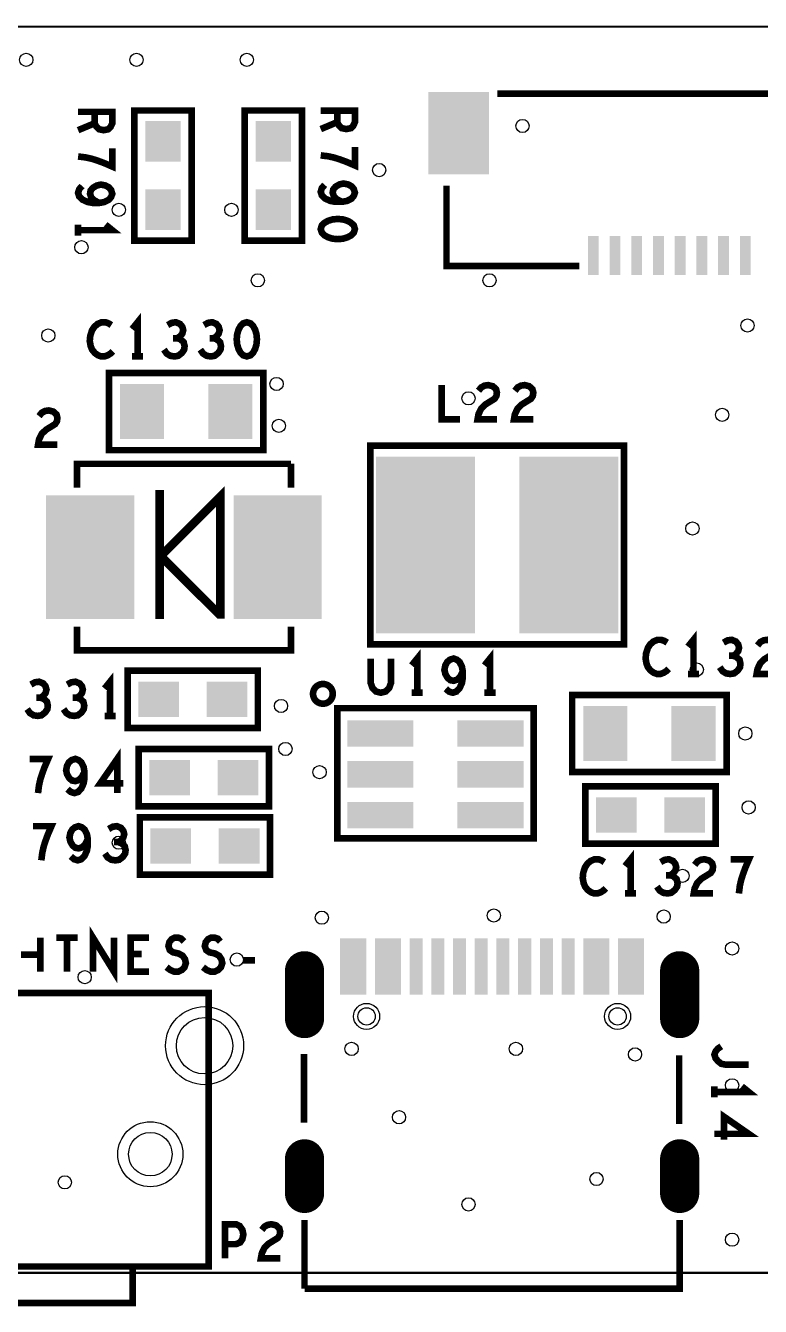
# Model space of a CAD drawing. Extents: x 0 to 2.58, y -0.03 to 1.13.
# Drawn here: x 0.979 to 1.646, y -0.03 to 1.131 of the extents above; entities that cross this region are included whole.
import ezdxf

# ---------------------------------------------------------------- set-up
doc = ezdxf.new("R2010")
doc.units = 0
doc.layers.get('0').update_dxf_attribs({"linetype": 'CONTINUOUS'})
for name, color, linetype in [('DP_TO_EDP_V07-1', 7, 'CONTINUOUS'), ('OUTLINE_ART', 2, 'CONTINUOUS'), ('PIN_TOP_ART', 1, 'CONTINUOUS'), ('SILKSCREEN_TOP_', 3, 'CONTINUOUS')]:
    doc.layers.add(name, color=color, linetype=linetype)

# ---------------------------------------------------------------- blocks, each defined once
blk = doc.blocks.new('ROUND_3')
blk.add_circle((0, 0), 0.0354)
blk = doc.blocks.new('ROUND_4')
blk.add_circle((0, 0), 0.0295)
blk = doc.blocks.new('RECTANGLE_24')
blk.add_solid([(0.04, 0.056), (0.04, -0.056), (-0.04, 0.056), (-0.04, -0.056)])
blk = doc.blocks.new('OBLONG_7')
at = {"const_width": 0.0354}
blk.add_lwpolyline([(0, 0.0157), (0, -0.0157)], dxfattribs=at)
at = {"const_width": 0.0177}
for points in [[(-0.0089, 0.0157, 1), (0.0089, 0.0157, 1)], [(-0.0089, -0.0157, 1), (0.0089, -0.0157, 1)]]:
    blk.add_lwpolyline(points, format="xyb", close=True, dxfattribs=at)
blk = doc.blocks.new('RECTANGLE_37')
blk.add_solid([(0.016, 0.0185), (0.016, -0.0185), (-0.016, 0.0185), (-0.016, -0.0185)])
blk = doc.blocks.new('ROUND_8')
blk.add_circle((0, 0), 0.00787)
blk = doc.blocks.new('OBLONG_9')
at = {"const_width": 0.0354}
blk.add_lwpolyline([(0, 0.0217), (0, -0.0217)], dxfattribs=at)
at = {"const_width": 0.0177}
for points in [[(-0.0089, 0.0217, 1), (0.0089, 0.0217, 1)], [(-0.0089, -0.0217, 1), (0.0089, -0.0217, 1)]]:
    blk.add_lwpolyline(points, format="xyb", close=True, dxfattribs=at)
blk = doc.blocks.new('RECTANGLE_29')
blk.add_solid([(0.045, 0.08), (0.045, -0.08), (-0.045, 0.08), (-0.045, -0.08)])
blk = doc.blocks.new('RECTANGLE_40')
blk.add_solid([(0.0118, 0.0256), (0.0118, -0.0256), (-0.0118, 0.0256), (-0.0118, -0.0256)])
blk = doc.blocks.new('RECTANGLE_39')
blk.add_solid([(0.0059, 0.0256), (0.0059, -0.0256), (-0.0059, 0.0256), (-0.0059, -0.0256)])
blk = doc.blocks.new('RECTANGLE_38')
blk.add_solid([(0.0185, 0.016), (0.0185, -0.016), (-0.0185, 0.016), (-0.0185, -0.016)])
blk = doc.blocks.new('RECTANGLE_36')
blk.add_solid([(0.03, 0.012), (0.03, -0.012), (-0.03, 0.012), (-0.03, -0.012)])
blk = doc.blocks.new('RECTANGLE_42')
blk.add_solid([(0.0276, 0.0374), (0.0276, -0.0374), (-0.0276, 0.0374), (-0.0276, -0.0374)])
blk = doc.blocks.new('RECTANGLE_34')
blk.add_solid([(0.02, 0.025), (0.02, -0.025), (-0.02, 0.025), (-0.02, -0.025)])
blk = doc.blocks.new('RECTANGLE_30')
blk.add_solid([(0.0049, 0.0177), (0.0049, -0.0177), (-0.0049, 0.0177), (-0.0049, -0.0177)])
blk = doc.blocks.new('ROUND_70')
blk.add_circle((0, 0), 0.006)
blk = doc.blocks.new('ROUND_75')
blk.add_circle((0, 0), 0.0118)
blk = doc.blocks.new('ROUND_76')
blk.add_circle((0, 0), 0.0197)
blk = doc.blocks.new('ROUND_14')
blk.add_circle((0, 0), 0.0256)

msp = doc.modelspace()

# ---------------------------------------------------------------- linework, layer by layer
at = {"layer": 'OUTLINE_ART'}
for points, const_width in [([(0, 0), (2.581, 0), (2.581, 1.13), (0, 1.13), (0, 0)], 0.002), ([(1.2205, 0.27384), (1.2205, 0.23093)], 0.00197), ([(1.24413, 0.27384), (1.24413, 0.23093)], 0.00197), ([(1.56066, 0.27384), (1.56066, 0.23093)], 0.00197), ([(1.58428, 0.27384), (1.58428, 0.23093)], 0.00197), ([(1.2205, 0.10416), (1.2205, 0.07069)], 0.00197), ([(1.24413, 0.10416), (1.24413, 0.07069)], 0.00197), ([(1.56066, 0.10416), (1.56066, 0.07069)], 0.00197), ([(1.58428, 0.10416), (1.58428, 0.07069)], 0.00197)]:
    msp.add_lwpolyline(points, dxfattribs=dict(at, const_width=const_width))
at = {"layer": 'OUTLINE_ART', "const_width": 0.00197}
for points in [[(1.23192, 0.28565, 0.4225652), (1.2205, 0.27424)], [(1.24413, 0.27384, 0.4077154), (1.23192, 0.28565)], [(1.57208, 0.28565, 0.4225652), (1.56066, 0.27424)], [(1.58428, 0.27384, 0.4074791), (1.57208, 0.28565)], [(1.2205, 0.23093, 0.4159222), (1.23232, 0.21872)], [(1.23271, 0.21872, 0.4251198), (1.24413, 0.23093)], [(1.56066, 0.23093, 0.4156774), (1.57247, 0.21872)], [(1.57287, 0.21872, 0.4248655), (1.58428, 0.23093)], [(1.23192, 0.11518, 0.3954031), (1.2205, 0.10416)], [(1.24413, 0.10416, 0.3846411), (1.23192, 0.11518)], [(1.57208, 0.11518, 0.3954031), (1.56066, 0.10416)], [(1.58428, 0.10416, 0.3844072), (1.57208, 0.11518)], [(1.2205, 0.07069, 0.4057514), (1.23232, 0.06006)], [(1.23232, 0.06006, 0.3720876), (1.24413, 0.07069)], [(1.56066, 0.07069, 0.4054999), (1.57247, 0.06006)], [(1.57247, 0.06006, 0.3720876), (1.58428, 0.07069)]]:
    msp.add_lwpolyline(points, format="xyb", dxfattribs=at)
at = {"layer": 'SILKSCREEN_TOP_'}
for points, const_width in [([(1.40715, 1.06933), (2.35085, 1.06933)], 0.00591), ([(1.078, 0.936), (1.13, 0.936), (1.13, 1.054), (1.078, 1.054), (1.078, 0.936)], 0.006), ([(1.178, 0.936), (1.23, 0.936), (1.23, 1.054), (1.178, 1.054), (1.178, 0.936)], 0.006), ([(1.027, 1.05283), (1.058, 1.05283), (1.058, 1.04242), (1.05645, 1.03908), (1.05438, 1.037), (1.05025, 1.03617), (1.04612, 1.037), (1.04353, 1.0395), (1.04198, 1.04242), (1.04198, 1.05283)], 0.006), ([(1.04198, 1.04242), (1.027, 1.03617)], 0.006), ([(1.247, 1.05383), (1.278, 1.05383), (1.278, 1.04342), (1.27645, 1.04008), (1.27438, 1.038), (1.27025, 1.03717), (1.26612, 1.038), (1.26353, 1.0405), (1.26198, 1.04342), (1.26198, 1.05383)], 0.006), ([(1.26198, 1.04342), (1.247, 1.03717)], 0.006), ([(1.027, 1.01233), (1.03372, 1.0115), (1.0394, 1.01025), (1.04457, 1.00858), (1.05025, 1.0065), (1.058, 1.00317), (1.058, 1.01983)], 0.006), ([(1.247, 1.01333), (1.25372, 1.0125), (1.2594, 1.01125), (1.26457, 1.00958), (1.27025, 1.0075), (1.278, 1.00417), (1.278, 1.02083)], 0.006), ([(1.03062, 0.98558), (1.02803, 0.98267), (1.027, 0.97933), (1.02803, 0.976), (1.03113, 0.97308), (1.03578, 0.971), (1.04043, 0.97017), (1.04612, 0.97017), (1.05077, 0.971), (1.0549, 0.97308), (1.05697, 0.97558), (1.058, 0.9785), (1.05697, 0.98183), (1.0549, 0.98433), (1.0518, 0.986), (1.04767, 0.98683), (1.04405, 0.986), (1.04043, 0.98392), (1.03837, 0.98142), (1.03785, 0.9785), (1.03888, 0.97517), (1.04147, 0.97267), (1.04612, 0.97017)], 0.006), ([(1.25062, 0.98658), (1.24803, 0.98367), (1.247, 0.98033), (1.24803, 0.977), (1.25113, 0.97408), (1.25578, 0.972), (1.26043, 0.97117), (1.26612, 0.97117), (1.27077, 0.972), (1.2749, 0.97408), (1.27697, 0.97658), (1.278, 0.9795), (1.27697, 0.98283), (1.2749, 0.98533), (1.2718, 0.987), (1.26767, 0.98783), (1.26405, 0.987), (1.26043, 0.98492), (1.25837, 0.98242), (1.25785, 0.9795), (1.25888, 0.97617), (1.26147, 0.97367), (1.26612, 0.97117)], 0.006), ([(1.48156, 0.91303), (1.36109, 0.91303), (1.36109, 0.98587)], 0.00591), ([(1.027, 0.9455), (1.058, 0.9455), (1.0518, 0.9505)], 0.006), ([(1.027, 0.9505), (1.027, 0.9405)], 0.006), ([(1.278, 0.9465), (1.27697, 0.94983), (1.27438, 0.95233), (1.27128, 0.954), (1.26715, 0.95525), (1.2625, 0.95567), (1.25785, 0.95525), (1.25372, 0.954), (1.25062, 0.95233), (1.24803, 0.94983), (1.247, 0.9465), (1.24803, 0.94317), (1.25062, 0.94067), (1.25372, 0.939), (1.25785, 0.93775), (1.2625, 0.93733), (1.26715, 0.93775), (1.27128, 0.939), (1.27438, 0.94067), (1.27697, 0.94317), (1.278, 0.9465)], 0.006), ([(1.05717, 0.85942), (1.05467, 0.86097), (1.05175, 0.862), (1.04842, 0.862), (1.04467, 0.86045), (1.04175, 0.85787), (1.03967, 0.85477), (1.038, 0.8496), (1.03758, 0.84495), (1.03842, 0.8403), (1.03967, 0.8372), (1.04217, 0.8341), (1.04508, 0.83203), (1.048, 0.831), (1.05092, 0.831), (1.05383, 0.83203), (1.05633, 0.83358), (1.05842, 0.83565)], 0.006), ([(1.081, 0.831), (1.081, 0.862), (1.076, 0.8558)], 0.006), ([(1.11692, 0.84753), (1.11942, 0.84908), (1.1215, 0.85167), (1.12233, 0.85477), (1.1215, 0.85787), (1.11942, 0.86045), (1.11567, 0.862), (1.11192, 0.86148), (1.10817, 0.85942)], 0.006), ([(1.14992, 0.84753), (1.15242, 0.84908), (1.1545, 0.85167), (1.15533, 0.85477), (1.1545, 0.85787), (1.15242, 0.86045), (1.14867, 0.862), (1.14492, 0.86148), (1.14117, 0.85942)], 0.006), ([(1.18, 0.862), (1.17667, 0.86097), (1.17417, 0.85838), (1.1725, 0.85528), (1.17125, 0.85115), (1.17083, 0.8465), (1.17125, 0.84185), (1.1725, 0.83772), (1.17417, 0.83462), (1.17667, 0.83203), (1.18, 0.831), (1.18333, 0.83203), (1.18583, 0.83462), (1.1875, 0.83772), (1.18875, 0.84185), (1.18917, 0.8465), (1.18875, 0.85115), (1.1875, 0.85528), (1.18583, 0.85838), (1.18333, 0.86097), (1.18, 0.862)], 0.006), ([(1.10483, 0.8372), (1.10733, 0.83358), (1.11067, 0.83152), (1.11442, 0.831), (1.11775, 0.83152), (1.12108, 0.8341), (1.12317, 0.8372), (1.12358, 0.8403), (1.12275, 0.84392), (1.11983, 0.8465), (1.11692, 0.84753), (1.11317, 0.84753)], 0.006), ([(1.13783, 0.8372), (1.14033, 0.83358), (1.14367, 0.83152), (1.14742, 0.831), (1.15075, 0.83152), (1.15408, 0.8341), (1.15617, 0.8372), (1.15658, 0.8403), (1.15575, 0.84392), (1.15283, 0.8465), (1.14992, 0.84753), (1.14617, 0.84753)], 0.006), ([(1.076, 0.831), (1.086, 0.831)], 0.006), ([(1.055, 0.816), (1.055, 0.746), (1.195, 0.746), (1.195, 0.816), (1.055, 0.816)], 0.006), ([(1.35667, 0.805), (1.35667, 0.774), (1.37333, 0.774)], 0.006), ([(1.39008, 0.79983), (1.39258, 0.80293), (1.3955, 0.80448), (1.39883, 0.805), (1.403, 0.80397), (1.40592, 0.80138), (1.40675, 0.79828), (1.40633, 0.79518), (1.40467, 0.7926), (1.39633, 0.78743), (1.39258, 0.78382), (1.39008, 0.77865), (1.38925, 0.774), (1.40675, 0.774)], 0.006), ([(1.42308, 0.79983), (1.42558, 0.80293), (1.4285, 0.80448), (1.43183, 0.805), (1.436, 0.80397), (1.43892, 0.80138), (1.43975, 0.79828), (1.43933, 0.79518), (1.43767, 0.7926), (1.42933, 0.78743), (1.42558, 0.78382), (1.42308, 0.77865), (1.42225, 0.774), (1.43975, 0.774)], 0.006), ([(0.99158, 0.77683), (0.99408, 0.77993), (0.997, 0.78148), (1.00033, 0.782), (1.0045, 0.78097), (1.00742, 0.77838), (1.00825, 0.77528), (1.00783, 0.77218), (1.00617, 0.7696), (0.99783, 0.76443), (0.99408, 0.76082), (0.99158, 0.75565), (0.99075, 0.751), (1.00825, 0.751)], 0.006), ([(1.522, 0.57), (1.292, 0.57), (1.292, 0.75), (1.522, 0.75), (1.522, 0.57)], 0.006), ([(1.22, 0.7336), (1.026, 0.7336), (1.026, 0.712)], 0.006), ([(1.22, 0.712), (1.22, 0.7336)], 0.006), ([(1.101, 0.593), (1.101, 0.71)], 0.00787), ([(1.156, 0.597), (1.156, 0.704), (1.103, 0.651), (1.103, 0.649), (1.155, 0.597), (1.156, 0.597)], 0.00787), ([(1.026, 0.586), (1.026, 0.5644), (1.22, 0.5644), (1.22, 0.586)], 0.006), ([(1.585, 0.543), (1.585, 0.574), (1.58, 0.5678)], 0.006), ([(1.56117, 0.57142), (1.55867, 0.57297), (1.55575, 0.574), (1.55242, 0.574), (1.54867, 0.57245), (1.54575, 0.56987), (1.54367, 0.56677), (1.542, 0.5616), (1.54158, 0.55695), (1.54242, 0.5523), (1.54367, 0.5492), (1.54617, 0.5461), (1.54908, 0.54403), (1.552, 0.543), (1.55492, 0.543), (1.55783, 0.54403), (1.56033, 0.54558), (1.56242, 0.54765)], 0.006), ([(1.62092, 0.55953), (1.62342, 0.56108), (1.6255, 0.56367), (1.62633, 0.56677), (1.6255, 0.56987), (1.62342, 0.57245), (1.61967, 0.574), (1.61592, 0.57348), (1.61217, 0.57142)], 0.006), ([(1.64308, 0.56883), (1.64558, 0.57193), (1.6485, 0.57348), (1.65183, 0.574), (1.656, 0.57297), (1.65892, 0.57038), (1.65975, 0.56728), (1.65933, 0.56418), (1.65767, 0.5616), (1.64933, 0.55643), (1.64558, 0.55282), (1.64308, 0.54765), (1.64225, 0.543), (1.65975, 0.543)], 0.006), ([(1.29233, 0.557), (1.29233, 0.53478), (1.294, 0.53013), (1.29733, 0.52703), (1.3015, 0.526), (1.30567, 0.52703), (1.309, 0.53013), (1.31067, 0.53478), (1.31067, 0.557)], 0.006), ([(1.3345, 0.526), (1.3345, 0.557), (1.3295, 0.5508)], 0.006), ([(1.36042, 0.52962), (1.36333, 0.52703), (1.36667, 0.526), (1.37, 0.52703), (1.37292, 0.53013), (1.375, 0.53478), (1.37583, 0.53943), (1.37583, 0.54512), (1.375, 0.54977), (1.37292, 0.5539), (1.37042, 0.55597), (1.3675, 0.557), (1.36417, 0.55597), (1.36167, 0.5539), (1.36, 0.5508), (1.35917, 0.54667), (1.36, 0.54305), (1.36208, 0.53943), (1.36458, 0.53737), (1.3675, 0.53685), (1.37083, 0.53788), (1.37333, 0.54047), (1.37583, 0.54512)], 0.006), ([(1.4005, 0.526), (1.4005, 0.557), (1.3955, 0.5508)], 0.006), ([(1.60883, 0.5492), (1.61133, 0.54558), (1.61467, 0.54352), (1.61842, 0.543), (1.62175, 0.54352), (1.62508, 0.5461), (1.62717, 0.5492), (1.62758, 0.5523), (1.62675, 0.55592), (1.62383, 0.5585), (1.62092, 0.55953), (1.61717, 0.55953)], 0.006), ([(1.072, 0.546), (1.072, 0.494), (1.19, 0.494), (1.19, 0.546), (1.072, 0.546)], 0.006), ([(1.58, 0.543), (1.59, 0.543)], 0.006), ([(0.99292, 0.52153), (0.99542, 0.52308), (0.9975, 0.52567), (0.99833, 0.52877), (0.9975, 0.53187), (0.99542, 0.53445), (0.99167, 0.536), (0.98792, 0.53548), (0.98417, 0.53342)], 0.006), ([(1.02592, 0.52153), (1.02842, 0.52308), (1.0305, 0.52567), (1.03133, 0.52877), (1.0305, 0.53187), (1.02842, 0.53445), (1.02467, 0.536), (1.02092, 0.53548), (1.01717, 0.53342)], 0.006), ([(1.056, 0.505), (1.056, 0.536), (1.051, 0.5298)], 0.006), ([(0.98083, 0.5112), (0.98333, 0.50758), (0.98667, 0.50552), (0.99042, 0.505), (0.99375, 0.50552), (0.99708, 0.5081), (0.99917, 0.5112), (0.99958, 0.5143), (0.99875, 0.51792), (0.99583, 0.5205), (0.99292, 0.52153), (0.98917, 0.52153)], 0.006), ([(1.01383, 0.5112), (1.01633, 0.50758), (1.01967, 0.50552), (1.02342, 0.505), (1.02675, 0.50552), (1.03008, 0.5081), (1.03217, 0.5112), (1.03258, 0.5143), (1.03175, 0.51792), (1.02883, 0.5205), (1.02592, 0.52153), (1.02217, 0.52153)], 0.006), ([(1.3295, 0.526), (1.3395, 0.526)], 0.006), ([(1.3955, 0.526), (1.4055, 0.526)], 0.006), ([(1.475, 0.524), (1.475, 0.454), (1.615, 0.454), (1.615, 0.524), (1.475, 0.524)], 0.006), ([(1.262, 0.511), (1.262, 0.394), (1.44, 0.394), (1.44, 0.512), (1.262, 0.512), (1.262, 0.511)], 0.006), ([(1.051, 0.505), (1.061, 0.505)], 0.006), ([(1.082, 0.475), (1.082, 0.423), (1.2, 0.423), (1.2, 0.475), (1.082, 0.475)], 0.006), ([(0.99067, 0.435), (0.9915, 0.44172), (0.99275, 0.4474), (0.99442, 0.45257), (0.9965, 0.45825), (0.99983, 0.466), (0.98317, 0.466)], 0.006), ([(1.01742, 0.43862), (1.02033, 0.43603), (1.02367, 0.435), (1.027, 0.43603), (1.02992, 0.43913), (1.032, 0.44378), (1.03283, 0.44843), (1.03283, 0.45412), (1.032, 0.45877), (1.02992, 0.4629), (1.02742, 0.46497), (1.0245, 0.466), (1.02117, 0.46497), (1.01867, 0.4629), (1.017, 0.4598), (1.01617, 0.45567), (1.017, 0.45205), (1.01908, 0.44843), (1.02158, 0.44637), (1.0245, 0.44585), (1.02783, 0.44688), (1.03033, 0.44947), (1.03283, 0.45412)], 0.006), ([(1.0625, 0.435), (1.0625, 0.466), (1.04708, 0.44378), (1.06792, 0.44378)], 0.006), ([(1.487, 0.441), (1.487, 0.389), (1.605, 0.389), (1.605, 0.441), (1.487, 0.441)], 0.006), ([(0.99367, 0.374), (0.9945, 0.38072), (0.99575, 0.3864), (0.99742, 0.39157), (0.9995, 0.39725), (1.00283, 0.405), (0.98617, 0.405)], 0.006), ([(1.02042, 0.37762), (1.02333, 0.37503), (1.02667, 0.374), (1.03, 0.37503), (1.03292, 0.37813), (1.035, 0.38278), (1.03583, 0.38743), (1.03583, 0.39312), (1.035, 0.39777), (1.03292, 0.4019), (1.03042, 0.40397), (1.0275, 0.405), (1.02417, 0.40397), (1.02167, 0.4019), (1.02, 0.3988), (1.01917, 0.39467), (1.02, 0.39105), (1.02208, 0.38743), (1.02458, 0.38537), (1.0275, 0.38485), (1.03083, 0.38588), (1.03333, 0.38847), (1.03583, 0.39312)], 0.006), ([(1.06342, 0.39053), (1.06592, 0.39208), (1.068, 0.39467), (1.06883, 0.39777), (1.068, 0.40087), (1.06592, 0.40345), (1.06217, 0.405), (1.05842, 0.40448), (1.05467, 0.40242)], 0.006), ([(1.201, 0.361), (1.201, 0.413), (1.083, 0.413), (1.083, 0.361), (1.201, 0.361)], 0.006), ([(1.05133, 0.3802), (1.05383, 0.37658), (1.05717, 0.37452), (1.06092, 0.374), (1.06425, 0.37452), (1.06758, 0.3771), (1.06967, 0.3802), (1.07008, 0.3833), (1.06925, 0.38692), (1.06633, 0.3895), (1.06342, 0.39053), (1.05967, 0.39053)], 0.006), ([(1.528, 0.344), (1.528, 0.375), (1.523, 0.3688)], 0.006), ([(1.50417, 0.37242), (1.50167, 0.37397), (1.49875, 0.375), (1.49542, 0.375), (1.49167, 0.37345), (1.48875, 0.37087), (1.48667, 0.36777), (1.485, 0.3626), (1.48458, 0.35795), (1.48542, 0.3533), (1.48667, 0.3502), (1.48917, 0.3471), (1.49208, 0.34503), (1.495, 0.344), (1.49792, 0.344), (1.50083, 0.34503), (1.50333, 0.34658), (1.50542, 0.34865)], 0.006), ([(1.56392, 0.36053), (1.56642, 0.36208), (1.5685, 0.36467), (1.56933, 0.36777), (1.5685, 0.37087), (1.56642, 0.37345), (1.56267, 0.375), (1.55892, 0.37448), (1.55517, 0.37242)], 0.006), ([(1.58608, 0.36983), (1.58858, 0.37293), (1.5915, 0.37448), (1.59483, 0.375), (1.599, 0.37397), (1.60192, 0.37138), (1.60275, 0.36828), (1.60233, 0.36518), (1.60067, 0.3626), (1.59233, 0.35743), (1.58858, 0.35382), (1.58608, 0.34865), (1.58525, 0.344), (1.60275, 0.344)], 0.006), ([(1.62617, 0.344), (1.627, 0.35072), (1.62825, 0.3564), (1.62992, 0.36157), (1.632, 0.36725), (1.63533, 0.375), (1.61867, 0.375)], 0.006), ([(1.55183, 0.3502), (1.55433, 0.34658), (1.55767, 0.34452), (1.56142, 0.344), (1.56475, 0.34452), (1.56808, 0.3471), (1.57017, 0.3502), (1.57058, 0.3533), (1.56975, 0.35692), (1.56683, 0.3595), (1.56392, 0.36053), (1.56017, 0.36053)], 0.006), ([(1.523, 0.344), (1.533, 0.344)], 0.006), ([(1.04042, 0.273), (1.04042, 0.304), (1.05958, 0.273), (1.05958, 0.304)], 0.006), ([(0.99275, 0.304), (0.99275, 0.273)], 0.006), ([(1.00742, 0.304), (1.02658, 0.304)], 0.006), ([(1.017, 0.304), (1.017, 0.273)], 0.006), ([(1.09133, 0.273), (1.07467, 0.273), (1.07467, 0.304), (1.09133, 0.304)], 0.006), ([(1.10725, 0.27713), (1.11058, 0.27455), (1.11433, 0.273), (1.11767, 0.273), (1.121, 0.27455), (1.1235, 0.27713), (1.12475, 0.28075), (1.12392, 0.28437), (1.12183, 0.28747), (1.11808, 0.28953), (1.11308, 0.29057), (1.11017, 0.29263), (1.10892, 0.29625), (1.10975, 0.29987), (1.11183, 0.30245), (1.11475, 0.304), (1.11767, 0.304), (1.12058, 0.30297), (1.12308, 0.30038)], 0.006), ([(1.14025, 0.27713), (1.14358, 0.27455), (1.14733, 0.273), (1.15067, 0.273), (1.154, 0.27455), (1.1565, 0.27713), (1.15775, 0.28075), (1.15692, 0.28437), (1.15483, 0.28747), (1.15108, 0.28953), (1.14608, 0.29057), (1.14317, 0.29263), (1.14192, 0.29625), (1.14275, 0.29987), (1.14483, 0.30245), (1.14775, 0.304), (1.15067, 0.304), (1.15358, 0.30297), (1.15608, 0.30038)], 0.006), ([(0.99275, 0.2885), (0.97525, 0.2885)], 0.006), ([(1.08467, 0.28902), (1.07467, 0.28902)], 0.006), ([(1.17658, 0.28333), (1.18742, 0.28333)], 0.006), ([(1.1455, 0.00569), (0.86597, 0.00569), (0.86597, 0.25372), (1.1455, 0.25372), (1.1455, 0.00569)], 0.006), ([(1.23192, 0.13605), (1.23192, 0.19825)], 0.00591), ([(1.57208, 0.13487), (1.57208, 0.19707)], 0.00591), ([(1.6102, 0.20533), (1.6071, 0.20325), (1.60503, 0.20075), (1.604, 0.19783), (1.60503, 0.1945), (1.6071, 0.192), (1.6102, 0.1895), (1.61433, 0.18867), (1.635, 0.18867)], 0.006), ([(1.604, 0.164), (1.635, 0.164), (1.6288, 0.169)], 0.006), ([(1.604, 0.169), (1.604, 0.159)], 0.006), ([(1.604, 0.126), (1.635, 0.126), (1.61278, 0.14142), (1.61278, 0.12058)], 0.006), ([(1.16017, 0.013), (1.16017, 0.044), (1.17017, 0.044), (1.1735, 0.04245), (1.176, 0.03883), (1.17683, 0.0347), (1.176, 0.03057), (1.17392, 0.02747), (1.17017, 0.02592), (1.16017, 0.02592)], 0.006), ([(1.19358, 0.03883), (1.19608, 0.04193), (1.199, 0.04348), (1.20233, 0.044), (1.2065, 0.04297), (1.20942, 0.04038), (1.21025, 0.03728), (1.20983, 0.03418), (1.20817, 0.0316), (1.19983, 0.02643), (1.19608, 0.02282), (1.19358, 0.01765), (1.19275, 0.013), (1.21025, 0.013)], 0.006), ([(1.23232, -0.01435), (1.23232, 0.04786)], 0.00591), ([(1.23232, -0.01435), (1.57247, -0.01435), (1.57247, 0.04786)], 0.00591), ([(1.0765, 0.0055), (1.0765, -0.0275), (0.9315, -0.0275), (0.9315, 0.0055)], 0.006)]:
    msp.add_lwpolyline(points, dxfattribs=dict(at, const_width=const_width))
at = {"layer": 'SILKSCREEN_TOP_', "const_width": 0.006}
msp.add_lwpolyline([(1.24006, 0.525, 1), (1.25794, 0.525, 1)], format="xyb", close=True, dxfattribs=at)

# ---------------------------------------------------------------- block references
at = {"layer": 'DP_TO_EDP_V07-1'}
for name, p in [('ROUND_70', (0.98, 1.1)), ('ROUND_70', (1.08, 1.1)), ('ROUND_70', (1.18, 1.1)), ('ROUND_70', (1.43, 1.04)), ('ROUND_70', (1.3, 1)), ('ROUND_70', (1.064, 0.964)), ('ROUND_70', (1.166, 0.964)), ('ROUND_70', (1.03, 0.93)), ('ROUND_70', (1.19, 0.9)), ('ROUND_70', (1.4, 0.9)), ('ROUND_70', (1.634, 0.859)), ('ROUND_70', (1, 0.85)), ('ROUND_70', (1.207, 0.806)), ('ROUND_70', (1.381, 0.793)), ('ROUND_70', (1.611, 0.778)), ('ROUND_70', (1.209, 0.768)), ('ROUND_70', (1.584, 0.675)), ('ROUND_70', (1.588, 0.547)), ('ROUND_70', (1.211, 0.514)), ('ROUND_70', (1.632, 0.489)), ('ROUND_70', (1.215, 0.475)), ('ROUND_70', (1.246, 0.454)), ('ROUND_70', (1.635, 0.422)), ('ROUND_70', (1.064, 0.39)), ('ROUND_70', (1.575, 0.36)), ('ROUND_70', (1.248, 0.322)), ('ROUND_70', (1.404, 0.324)), ('ROUND_70', (1.558, 0.323)), ('ROUND_70', (1.62, 0.294)), ('ROUND_70', (1.171, 0.284)), ('ROUND_70', (1.033, 0.268)), ('ROUND_75', (1.2886, 0.2325)), ('ROUND_75', (1.5162, 0.2325)), ('ROUND_14', (1.1417, 0.2059)), ('ROUND_70', (1.275, 0.203)), ('ROUND_70', (1.424, 0.203)), ('ROUND_70', (1.532, 0.198)), ('ROUND_70', (1.62, 0.17)), ('ROUND_70', (1.318, 0.141)), ('ROUND_76', (1.0925, 0.1075)), ('ROUND_70', (1.015, 0.082)), ('ROUND_70', (1.497, 0.085)), ('ROUND_70', (1.381, 0.062)), ('ROUND_70', (1.62, 0.03))]:
    msp.add_blockref(name, p, dxfattribs=at)
at = {"layer": 'PIN_TOP_ART'}
for name, p in [('RECTANGLE_42', (1.37211, 1.0335)), ('RECTANGLE_37', (1.104, 1.026)), ('RECTANGLE_37', (1.204, 1.026)), ('RECTANGLE_37', (1.104, 0.964)), ('RECTANGLE_37', (1.204, 0.964)), ('RECTANGLE_30', (1.49416, 0.92248)), ('RECTANGLE_30', (1.51384, 0.92248)), ('RECTANGLE_30', (1.53353, 0.92248)), ('RECTANGLE_30', (1.55321, 0.92248)), ('RECTANGLE_30', (1.5729, 0.92248)), ('RECTANGLE_30', (1.59258, 0.92248)), ('RECTANGLE_30', (1.61227, 0.92248)), ('RECTANGLE_30', (1.63195, 0.92248)), ('RECTANGLE_34', (1.085, 0.781)), ('RECTANGLE_34', (1.165, 0.781)), ('RECTANGLE_29', (1.342, 0.66)), ('RECTANGLE_29', (1.472, 0.66)), ('RECTANGLE_24', (1.038, 0.649)), ('RECTANGLE_24', (1.208, 0.649)), ('RECTANGLE_38', (1.1, 0.52)), ('RECTANGLE_38', (1.162, 0.52)), ('RECTANGLE_34', (1.505, 0.489)), ('RECTANGLE_34', (1.585, 0.489)), ('RECTANGLE_36', (1.301, 0.489)), ('RECTANGLE_36', (1.401, 0.489)), ('RECTANGLE_38', (1.11, 0.449)), ('RECTANGLE_38', (1.172, 0.449)), ('RECTANGLE_36', (1.301, 0.452)), ('RECTANGLE_36', (1.401, 0.452)), ('RECTANGLE_38', (1.515, 0.415)), ('RECTANGLE_38', (1.577, 0.415)), ('RECTANGLE_36', (1.301, 0.415)), ('RECTANGLE_36', (1.401, 0.415)), ('RECTANGLE_38', (1.111, 0.387)), ('RECTANGLE_38', (1.173, 0.387)), ('RECTANGLE_40', (1.27641, 0.27778)), ('RECTANGLE_40', (1.30791, 0.27778)), ('RECTANGLE_39', (1.3335, 0.27778)), ('RECTANGLE_39', (1.35318, 0.27778)), ('RECTANGLE_39', (1.37287, 0.27778)), ('RECTANGLE_39', (1.39255, 0.27778)), ('RECTANGLE_39', (1.41224, 0.27778)), ('RECTANGLE_39', (1.43192, 0.27778)), ('RECTANGLE_39', (1.45161, 0.27778)), ('RECTANGLE_39', (1.47129, 0.27778)), ('RECTANGLE_40', (1.49688, 0.27778)), ('RECTANGLE_40', (1.52838, 0.27778)), ('OBLONG_9', (1.23232, 0.25219)), ('OBLONG_9', (1.57247, 0.25219)), ('ROUND_3', (1.14171, 0.20593)), ('ROUND_8', (1.28861, 0.2325)), ('ROUND_8', (1.51617, 0.2325)), ('ROUND_4', (1.0925, 0.1075)), ('OBLONG_7', (1.23232, 0.08762)), ('OBLONG_7', (1.57247, 0.08762))]:
    msp.add_blockref(name, p, dxfattribs=at)

doc.saveas('drawing.dxf')
